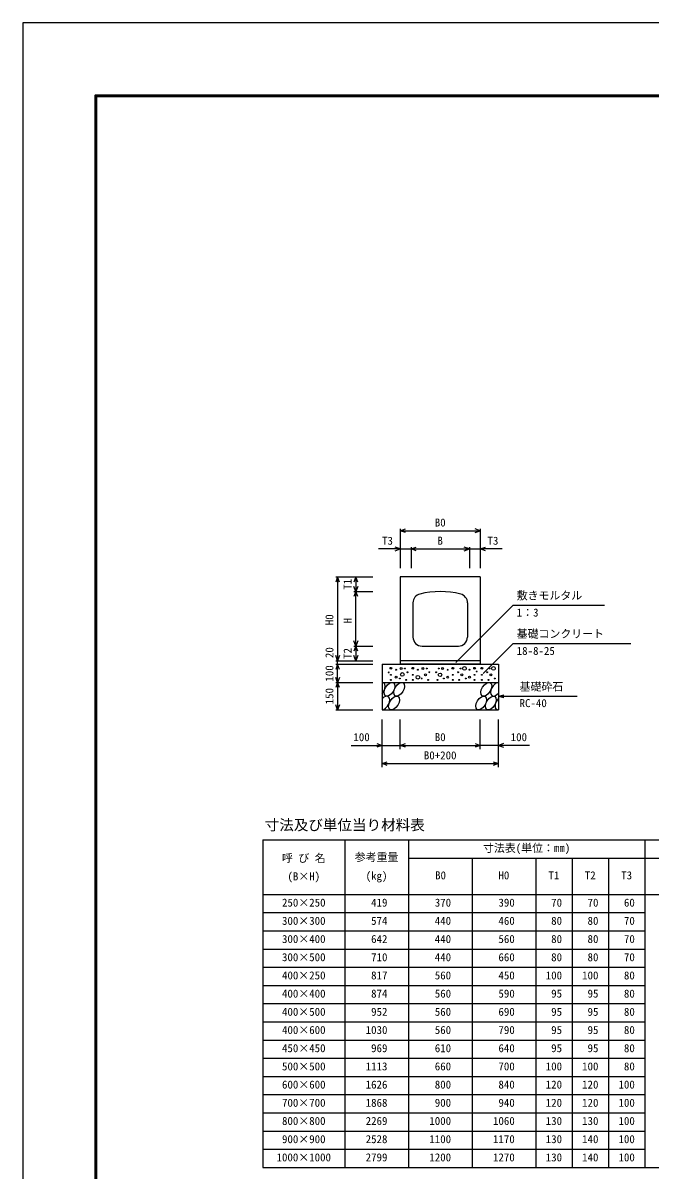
# Model space of a CAD drawing. Units: millimetres, scale not verified. Extents: x -16800 to 16800, y -5940 to 5940.
# Drawn here: x -16800 to -13352, y -364 to 5940 of the extents above; entities that cross this region are included whole.
import ezdxf
from ezdxf.enums import TextEntityAlignment as Align

# ---------------------------------------------------------------- set-up
doc = ezdxf.new("R2010")
doc.units = ezdxf.units.MM
doc.header["$LTSCALE"] = 20
for name, color, linetype, lineweight in [('0-0_DIM', 7, 'Continuous', 25), ('0-1_Defpoints', 5, 'Continuous', 25), ('0-2_HATCH', 6, 'Continuous', 25), ('0-3_HYO', 3, 'Continuous', 25), ('0-4_HYO2', 4, 'Continuous', 25), ('0-5_OUTLINE', 3, 'Continuous', 25), ('0-7_TXT', 7, 'Continuous', 25), ('0-8_WAKU', 3, 'Continuous', 25)]:
    doc.layers.add(name, color=color, linetype=linetype, lineweight=lineweight)
doc.styles.add('ＭＳ ゴシック', font='')
doc.styles.get('ＭＳ ゴシック').set_extended_font_data('MS Gothic')

msp = doc.modelspace()

# ---------------------------------------------------------------- linework, layer by layer
at = {"layer": '0-0_DIM'}
for p, q in [((-14725.62, 3159.17), (-14725.62, 2944.17)), ((-14285.62, 3159.17), (-14285.62, 2944.17)), ((-14725.62, 3149.17), (-14285.62, 3149.17)), ((-14725.62, 3049.17), (-14845.62, 3049.17)), ((-14665.62, 3059.17), (-14665.62, 2944.17)), ((-14345.62, 3059.17), (-14345.62, 2944.17)), ((-14165.62, 3049.17), (-14285.62, 3049.17)), ((-15079.82, 2895.14), (-14875.62, 2895.14)), ((-15069.82, 2895.14), (-15069.82, 2435.14)), ((-14969.82, 2895.14), (-14969.82, 2815.14)), ((-14979.82, 2815.14), (-14875.62, 2815.14)), ((-14969.82, 2515.14), (-14969.82, 2815.14)), ((-14105.05, 2739.38), (-14419.93, 2424.5)), ((-14105.05, 2739.38), (-13602.39, 2739.38)), ((-14105.05, 2528.79), (-14268.71, 2365.14)), ((-14105.05, 2528.79), (-13458.18, 2528.79)), ((-14979.82, 2515.14), (-14875.62, 2515.14)), ((-14969.82, 2515.14), (-14969.82, 2435.14)), ((-15079.82, 2435.14), (-14875.62, 2435.14)), ((-15079.82, 2415.14), (-14875.62, 2415.14)), ((-15069.82, 2415.14), (-15069.82, 2435.14)), ((-15069.82, 2315.14), (-15069.82, 2415.14)), ((-15079.82, 2315.14), (-14875.62, 2315.14)), ((-15069.82, 2315.14), (-15069.82, 2165.14)), ((-14185.62, 2240.14), (-14156.64, 2247.91)), ((-14185.62, 2240.14), (-13752.31, 2240.14)), ((-14185.62, 2240.14), (-14156.64, 2232.38)), ((-15079.82, 2165.14), (-14875.62, 2165.14)), ((-14825.62, 1849.63), (-14825.62, 2111.97)), ((-14725.62, 1949.63), (-14725.62, 2111.97)), ((-14285.62, 1949.63), (-14285.62, 2111.97)), ((-14185.62, 1849.63), (-14185.62, 2111.97)), ((-14995.62, 1969.63), (-14825.62, 1969.63)), ((-14825.62, 1969.63), (-14725.62, 1969.63)), ((-14725.62, 1969.63), (-14285.62, 1969.63)), ((-14825.62, 1869.63), (-14185.62, 1869.63))]:
    msp.add_line(p, q, dxfattribs=at)
for points in [[(-14697.43, 3138.91), (-14725.62, 3149.17), (-14697.43, 3159.43)], [(-14313.81, 3138.91), (-14285.62, 3149.17), (-14313.81, 3159.43)], [(-14753.81, 3038.91), (-14725.62, 3049.17), (-14753.81, 3059.43)], [(-14725.62, 3049.17), (-14665.62, 3049.17), (-14345.62, 3049.17), (-14285.62, 3049.17)], [(-14637.43, 3038.91), (-14665.62, 3049.17), (-14637.43, 3059.43)], [(-14373.81, 3038.91), (-14345.62, 3049.17), (-14373.81, 3059.43)], [(-14257.43, 3038.91), (-14285.62, 3049.17), (-14257.43, 3059.43)], [(-15059.56, 2866.95), (-15069.82, 2895.14), (-15080.08, 2866.95)], [(-14959.56, 2866.95), (-14969.82, 2895.14), (-14980.08, 2866.95)], [(-14959.56, 2843.33), (-14969.82, 2815.14), (-14980.08, 2843.33)], [(-14959.56, 2786.95), (-14969.82, 2815.14), (-14980.08, 2786.95)], [(-14959.56, 2543.33), (-14969.82, 2515.14), (-14980.08, 2543.33)], [(-15059.56, 2463.33), (-15069.82, 2435.14), (-15080.08, 2463.33)], [(-14959.56, 2486.95), (-14969.82, 2515.14), (-14980.08, 2486.95)], [(-14959.56, 2463.33), (-14969.82, 2435.14), (-14980.08, 2463.33)], [(-15059.56, 2386.95), (-15069.82, 2415.14), (-15080.08, 2386.95)], [(-15059.56, 2343.33), (-15069.82, 2315.14), (-15080.08, 2343.33)], [(-15059.56, 2286.95), (-15069.82, 2315.14), (-15080.08, 2286.95)], [(-15059.56, 2193.33), (-15069.82, 2165.14), (-15080.08, 2193.33)], [(-14853.81, 1979.89), (-14825.62, 1969.63), (-14853.81, 1959.37)], [(-14697.43, 1959.37), (-14725.62, 1969.63), (-14697.43, 1979.89)], [(-14313.81, 1979.89), (-14285.62, 1969.63), (-14313.81, 1959.37)], [(-14015.62, 1969.63), (-14185.62, 1969.63), (-14285.62, 1969.63)], [(-14157.43, 1979.89), (-14185.62, 1969.63), (-14157.43, 1959.37)], [(-14797.43, 1859.37), (-14825.62, 1869.63), (-14797.43, 1879.89)], [(-14213.81, 1879.89), (-14185.62, 1869.63), (-14213.81, 1859.37)]]:
    msp.add_lwpolyline(points, dxfattribs=at)
at = {"layer": '0-1_Defpoints'}
msp.add_lwpolyline([(-16800, -5940), (0, -5940), (0, 5940), (-16800, 5940)], close=True, dxfattribs=at)
at = {"layer": '0-2_HATCH'}
for centre, radius in [((-14776.73, 2393.19), 5), ((-14720.65, 2392.32), 5), ((-14656.73, 2393.19), 5), ((-14600.65, 2392.32), 5), ((-14492.73, 2392.32), 5), ((-14436.66, 2393.19), 5), ((-14372.73, 2392.32), 10), ((-14316.66, 2393.19), 5), ((-14276.81, 2393.19), 5), ((-14212.89, 2392.32), 10), ((-14789.14, 2370.4), 2.5), ((-14776.73, 2357.3), 2.5), ((-14748.69, 2344.17), 5), ((-14748.69, 2385.32), 2.5), ((-14727.66, 2337.17), 2.5), ((-14714.11, 2359.31), 10), ((-14699.62, 2392.32), 2.5), ((-14685.6, 2371.31), 2.5), ((-14656.73, 2357.3), 2.5), ((-14628.69, 2344.17), 10), ((-14628.69, 2385.32), 2.5), ((-14607.66, 2337.17), 2.5), ((-14586.63, 2357.3), 5), ((-14579.62, 2392.32), 2.5), ((-14565.6, 2371.31), 2.5), ((-14527.78, 2371.31), 2.5), ((-14506.75, 2357.3), 10), ((-14513.76, 2392.32), 2.5), ((-14485.73, 2337.17), 2.5), ((-14464.7, 2344.17), 5), ((-14464.7, 2385.32), 2.5), ((-14436.66, 2357.3), 2.5), ((-14407.78, 2371.31), 2.5), ((-14393.76, 2392.32), 2.5), ((-14386.75, 2357.3), 5), ((-14365.73, 2337.17), 2.5), ((-14344.7, 2344.17), 5), ((-14344.7, 2385.32), 2.5), ((-14316.66, 2357.3), 2.5), ((-14305.32, 2375.63), 2.5), ((-14276.81, 2357.3), 2.5), ((-14247.94, 2371.31), 2.5), ((-14233.92, 2392.32), 2.5), ((-14226.91, 2357.3), 5), ((-14205.88, 2337.17), 2.5), ((-14776.73, 2329.29), 2.5), ((-14692.61, 2329.29), 2.5), ((-14656.73, 2329.29), 2.5), ((-14572.61, 2329.29), 2.5), ((-14520.77, 2329.29), 2.5), ((-14436.66, 2329.29), 2.5), ((-14400.77, 2329.29), 2.5), ((-14316.66, 2329.29), 2.5), ((-14276.81, 2329.29), 2.5), ((-14240.93, 2329.29), 2.5)]:
    msp.add_circle(centre, radius, dxfattribs=at)
for centre, start_param, end_param in [((-14837.98, 2277.62), 4.385593, 6.6745444), ((-14199.48, 2277.62), 0.3357715, 4.4411806), ((-14812.66, 2202.63), 3.5111464, 7.548991), ((-14174.16, 2202.63), 1.2110787, 3.5658734)]:
    msp.add_ellipse(centre, major_axis=(21.81, 35.31), ratio=0.5792, start_param=start_param, end_param=end_param, dxfattribs=at)
for centre in [(-14784.78, 2277.62), (-14731.57, 2277.62), (-14252.69, 2277.62), (-14759.46, 2202.63), (-14280.58, 2202.63), (-14227.37, 2202.63)]:
    msp.add_ellipse(centre, major_axis=(21.81, 35.31), ratio=0.5792, dxfattribs=at)
at = {"layer": '0-3_HYO'}
for p, q in [((-15480.58, 1450.25), (-15480.58, -349.75)), ((-15480.58, 1450.25), (-10730.58, 1450.25)), ((-15030.58, 1450.25), (-15030.58, -349.75)), ((-14680.58, 1450.25), (-14680.58, -349.75)), ((-13380.58, 1450.25), (-13380.58, -349.75)), ((-14680.58, 1350.25), (-11630.58, 1350.25)), ((-14330.58, 1350.25), (-14330.58, -349.75)), ((-13980.58, 1350.25), (-13980.58, -349.75)), ((-13780.58, 1350.25), (-13780.58, -349.75)), ((-13580.58, 1350.25), (-13580.58, -349.75)), ((-15480.58, 1150.25), (-10730.58, 1150.25)), ((-15480.58, -349.75), (-10730.58, -349.75))]:
    msp.add_line(p, q, dxfattribs=at)
at = {"layer": '0-4_HYO2'}
for p, q in [((-15480.58, 1050.25), (-13380.58, 1050.25)), ((-15480.58, 950.25), (-13380.58, 950.25)), ((-15480.58, 850.25), (-13380.58, 850.25)), ((-15480.58, 750.25), (-13380.58, 750.25)), ((-15480.58, 650.25), (-13380.58, 650.25)), ((-15480.58, 550.25), (-13380.58, 550.25)), ((-15480.58, 450.25), (-13380.58, 450.25)), ((-15480.58, 350.25), (-13380.58, 350.25)), ((-15480.58, 250.25), (-13380.58, 250.25)), ((-15480.58, 150.25), (-13380.58, 150.25)), ((-15480.58, 50.25), (-13380.58, 50.25)), ((-15480.58, -49.75), (-13380.58, -49.75)), ((-15480.58, -149.75), (-13380.58, -149.75)), ((-15480.58, -249.75), (-13380.58, -249.75))]:
    msp.add_line(p, q, dxfattribs=at)
at = {"layer": '0-5_OUTLINE'}
for p, q in [((-14725.62, 2895.14), (-14725.62, 2415.14)), ((-14285.62, 2895.14), (-14725.62, 2895.14)), ((-14285.62, 2895.14), (-14285.62, 2415.14)), ((-14655.62, 2752.44), (-14655.62, 2565.14)), ((-14355.62, 2752.44), (-14355.62, 2565.14)), ((-14605.62, 2515.14), (-14405.62, 2515.14)), ((-14825.62, 2415.14), (-14185.62, 2415.14)), ((-14285.62, 2435.14), (-14725.62, 2435.14)), ((-14285.62, 2415.14), (-14725.62, 2415.14)), ((-14185.62, 2415.14), (-14185.62, 2165.14)), ((-14825.62, 2315.14), (-14185.62, 2315.14))]:
    msp.add_line(p, q, dxfattribs=at)
msp.add_lwpolyline([(-14825.62, 2415.14), (-14825.62, 2165.14), (-14185.62, 2165.14)], dxfattribs=at)
for centre, radius, start, end in [((-14605.62, 2752.44), 50, 104.47751, 178.81568), ((-14505.62, 2365.14), 450, 75.52249, 104.47751), ((-14405.62, 2752.44), 50, 0, 75.52249), ((-14605.62, 2565.14), 50, 180, 270), ((-14405.62, 2565.14), 50, 270, 0)]:
    msp.add_arc(centre, radius, start, end, dxfattribs=at)
at = {"layer": '0-8_WAKU', "lineweight": 50}
msp.add_lwpolyline([(-16400, -5540), (-400, -5540), (-400, 5540), (-16400, 5540)], close=True, dxfattribs=at)

# ---------------------------------------------------------------- texts
at = {"layer": '0-0_DIM', "style": 'ＭＳ ゴシック'}
for s, p in [('B0', (-14535.62, 3159.17)), ('T3', (-14825.62, 3059.17)), ('B', (-14520.62, 3059.17)), ('T3', (-14245.62, 3059.17)), ('敷きモルタル', (-14085.05, 2758.11)), ('1：3', (-14085.05, 2664.3)), ('基礎コンクリート', (-14085.05, 2547.53)), ('18-8-25', (-14085.05, 2453.71)), ('基礎砕石', (-14069.3, 2257.31)), ('RC-40', (-14069.3, 2166.62)), ('100', (-14983.06, 1979.63)), ('B0', (-14535.62, 1979.63)), ('100', (-14118.18, 1979.63)), ('B0+200', (-14595.62, 1879.63))]:
    msp.add_text(s, height=43.99, dxfattribs=at).set_placement(p, align=Align.BOTTOM_LEFT)
for s, p in [('T1', (-14979.82, 2825.14)), ('H0', (-15079.82, 2630.14)), ('H', (-14979.82, 2640.14)), ('20', (-15079.82, 2449.35)), ('T2', (-14979.82, 2445.14)), ('100', (-15079.82, 2320.14)), ('150', (-15079.82, 2195.14))]:
    msp.add_text(s, height=43.99, rotation=90, dxfattribs=at).set_placement(p, align=Align.BOTTOM_LEFT)
at = {"layer": '0-7_TXT', "style": 'ＭＳ ゴシック'}
for s, height, p in [('寸法及び単位当り材料表', 58.65, (-15470.58, 1485.25)), ('寸法表(単位：㎜)', 43.99, (-14270.58, 1370.25)), ('呼 び 名', 43.99, (-15375.58, 1314.59)), ('参考重量', 43.99, (-14975.58, 1320.25)), ('(B×H)', 43.99, (-15345.58, 1214.59)), ('(kg)', 43.99, (-14915.58, 1217.48)), ('B0', 43.99, (-14533.78, 1220.25)), ('H0', 43.99, (-14185.58, 1220.25)), ('T1', 43.99, (-13910.58, 1220.25)), ('T2', 43.99, (-13710.58, 1220.25)), ('T3', 43.99, (-13510.58, 1220.25)), ('250×250', 43.99, (-15375.58, 1070.25)), (' 419', 43.99, (-14915.58, 1070.25)), (' 370', 43.99, (-14565.58, 1070.25)), (' 390', 43.99, (-14215.58, 1070.25)), (' 70', 43.99, (-13925.58, 1070.25)), (' 70', 43.99, (-13725.58, 1070.25)), (' 60', 43.99, (-13525.58, 1070.25)), ('300×300', 43.99, (-15375.58, 970.25)), (' 574', 43.99, (-14915.58, 970.25)), (' 440', 43.99, (-14565.58, 970.25)), (' 460', 43.99, (-14215.58, 970.25)), (' 80', 43.99, (-13925.58, 970.25)), (' 80', 43.99, (-13725.58, 970.25)), (' 70', 43.99, (-13525.58, 970.25)), ('300×400', 43.99, (-15375.58, 870.25)), (' 642', 43.99, (-14915.58, 870.25)), (' 440', 43.99, (-14565.58, 870.25)), (' 560', 43.99, (-14215.58, 870.25)), (' 80', 43.99, (-13925.58, 870.25)), (' 80', 43.99, (-13725.58, 870.25)), (' 70', 43.99, (-13525.58, 870.25)), ('300×500', 43.99, (-15375.58, 770.25)), (' 710', 43.99, (-14915.58, 770.25)), (' 440', 43.99, (-14565.58, 770.25)), (' 660', 43.99, (-14215.58, 770.25)), (' 80', 43.99, (-13925.58, 770.25)), (' 80', 43.99, (-13725.58, 770.25)), (' 70', 43.99, (-13525.58, 770.25)), ('400×250', 43.99, (-15375.58, 670.25)), (' 817', 43.99, (-14915.58, 670.25)), (' 560', 43.99, (-14565.58, 670.25)), (' 450', 43.99, (-14215.58, 670.25)), ('100', 43.99, (-13925.58, 670.25)), ('100', 43.99, (-13725.58, 670.25)), (' 80', 43.99, (-13525.58, 670.25)), ('400×400', 43.99, (-15375.58, 570.25)), (' 874', 43.99, (-14915.58, 570.25)), (' 560', 43.99, (-14565.58, 570.25)), (' 590', 43.99, (-14215.58, 570.25)), (' 95', 43.99, (-13925.58, 570.25)), (' 95', 43.99, (-13725.58, 570.25)), (' 80', 43.99, (-13525.58, 570.25)), ('400×500', 43.99, (-15375.58, 470.25)), (' 952', 43.99, (-14915.58, 470.25)), (' 560', 43.99, (-14565.58, 470.25)), (' 690', 43.99, (-14215.58, 470.25)), (' 95', 43.99, (-13925.58, 470.25)), (' 95', 43.99, (-13725.58, 470.25)), (' 80', 43.99, (-13525.58, 470.25)), ('400×600', 43.99, (-15375.58, 370.25)), ('1030', 43.99, (-14915.58, 370.25)), (' 560', 43.99, (-14565.58, 370.25)), (' 790', 43.99, (-14215.58, 370.25)), (' 95', 43.99, (-13925.58, 370.25)), (' 95', 43.99, (-13725.58, 370.25)), (' 80', 43.99, (-13525.58, 370.25)), ('450×450', 43.99, (-15375.58, 270.25)), (' 969', 43.99, (-14915.58, 270.25)), (' 610', 43.99, (-14565.58, 270.25)), (' 640', 43.99, (-14215.58, 270.25)), (' 95', 43.99, (-13925.58, 270.25)), (' 95', 43.99, (-13725.58, 270.25)), (' 80', 43.99, (-13525.58, 270.25)), ('500×500', 43.99, (-15375.58, 170.25)), ('1113', 43.99, (-14915.58, 170.25)), (' 660', 43.99, (-14565.58, 170.25)), (' 700', 43.99, (-14215.58, 170.25)), ('100', 43.99, (-13925.58, 170.25)), ('100', 43.99, (-13725.58, 170.25)), (' 80', 43.99, (-13525.58, 170.25)), ('600×600', 43.99, (-15375.58, 70.25)), ('1626', 43.99, (-14915.58, 70.25)), (' 800', 43.99, (-14565.58, 70.25)), (' 840', 43.99, (-14215.58, 70.25)), ('120', 43.99, (-13925.58, 70.25)), ('120', 43.99, (-13725.58, 70.25)), ('100', 43.99, (-13525.58, 70.25)), ('700×700', 43.99, (-15375.58, -29.75)), ('1868', 43.99, (-14915.58, -29.75)), (' 900', 43.99, (-14565.58, -29.75)), (' 940', 43.99, (-14215.58, -29.75)), ('120', 43.99, (-13925.58, -29.75)), ('120', 43.99, (-13725.58, -29.75)), ('100', 43.99, (-13525.58, -29.75)), ('800×800', 43.99, (-15375.58, -129.75)), ('2269', 43.99, (-14915.58, -129.75)), ('1000', 43.99, (-14565.58, -129.75)), ('1060', 43.99, (-14215.58, -129.75)), ('130', 43.99, (-13925.58, -129.75)), ('130', 43.99, (-13725.58, -129.75)), ('100', 43.99, (-13525.58, -129.75)), ('900×900', 43.99, (-15375.58, -229.75)), ('2528', 43.99, (-14915.58, -229.75)), ('1100', 43.99, (-14565.58, -229.75)), ('1170', 43.99, (-14215.58, -229.75)), ('130', 43.99, (-13925.58, -229.75)), ('140', 43.99, (-13725.58, -229.75)), ('100', 43.99, (-13525.58, -229.75)), ('1000×1000', 43.99, (-15405.58, -329.75)), ('2799', 43.99, (-14915.58, -329.75)), ('1200', 43.99, (-14565.58, -329.75)), ('1270', 43.99, (-14215.58, -329.75)), ('130', 43.99, (-13925.58, -329.75)), ('140', 43.99, (-13725.58, -329.75)), ('100', 43.99, (-13525.58, -329.75))]:
    msp.add_text(s, height=height, dxfattribs=at).set_placement(p, align=Align.BOTTOM_LEFT)

doc.saveas('drawing.dxf')
